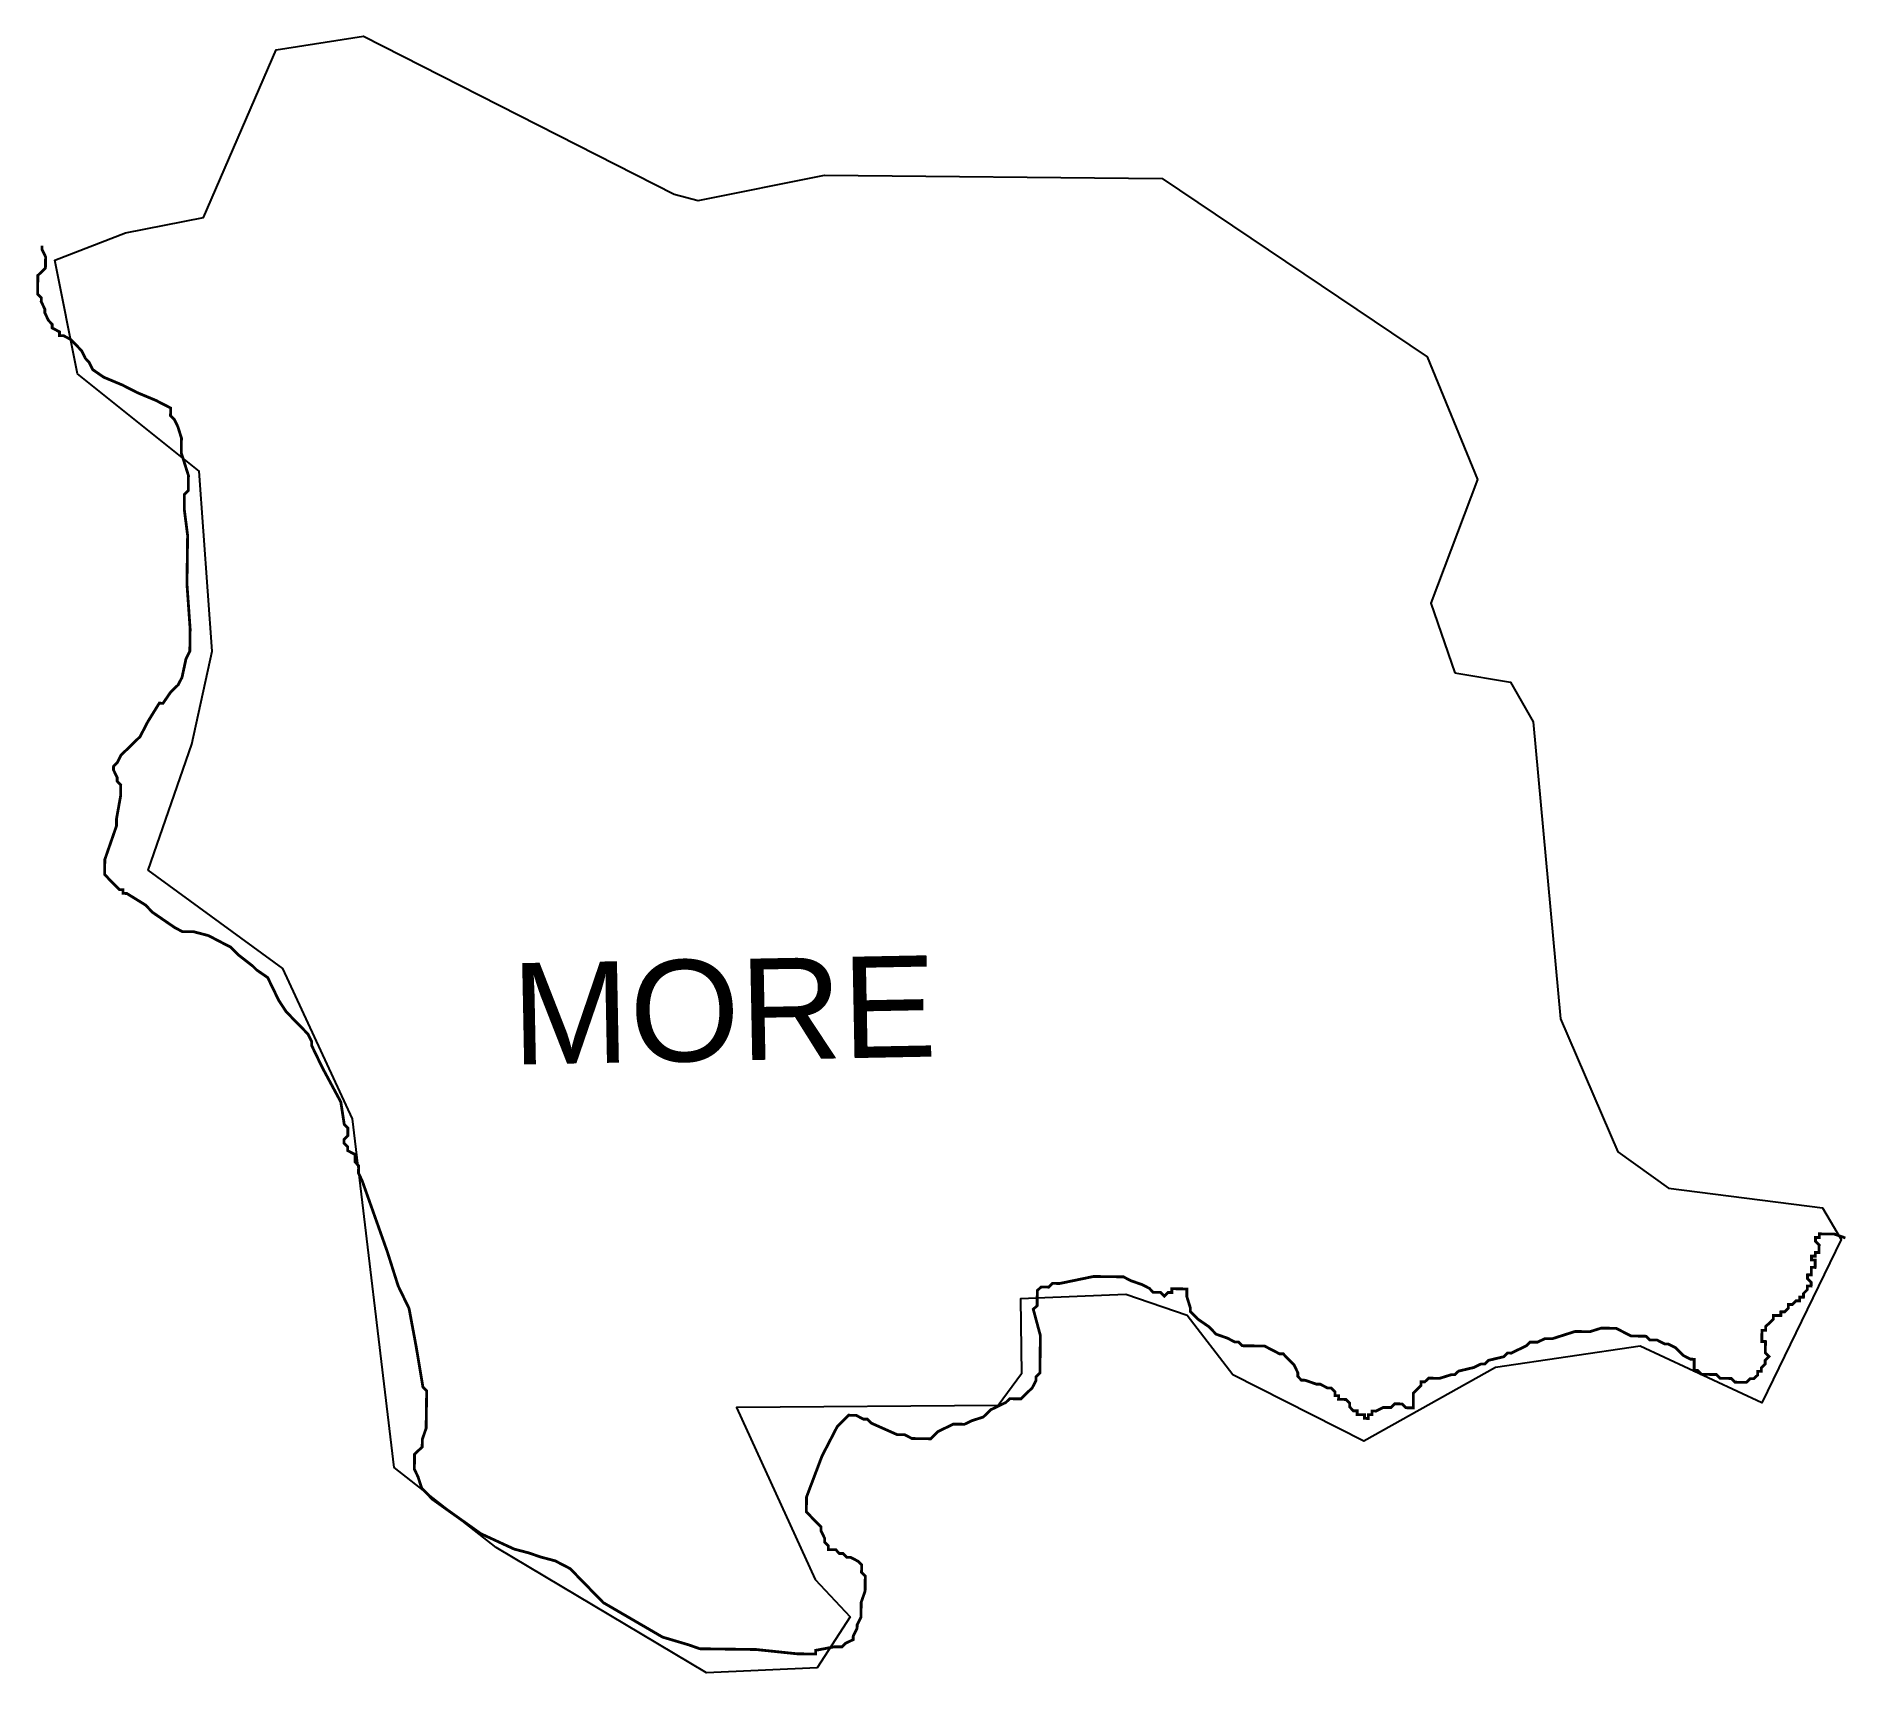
# Model space of a CAD drawing. Header units: metres. Extents: x 279598 to 281540, y 2029873 to 2031628.
import ezdxf

# ---------------------------------------------------------------- set-up
doc = ezdxf.new("R2010")
doc.units = ezdxf.units.M
for name, color, linetype in [('HIGH TIDE LINE', 6, 'Continuous'), ('village', 3, 'Continuous'), ('VILLAGE NAME', 250, 'Continuous')]:
    doc.layers.add(name, color=color, linetype=linetype)
doc.styles.get("Standard").update_dxf_attribs({"font": 'calibri.ttf'})

msp = doc.modelspace()

# ---------------------------------------------------------------- linework, layer by layer
at = {"layer": 'HIGH TIDE LINE', "lineweight": 0}
msp.add_lwpolyline([(281538.2, 2030339.5, 3.01, 3.01, 0), (281526.2, 2030343.7, 3.01, 3.01, 0), (281510.2, 2030343.9, 3.01, 3.01, 0), (281510.1, 2030339.9, 3.01, 3.01, 0), (281506.1, 2030340, 3.01, 3.01, 0), (281506.1, 2030336, 3.01, 3.01, 0), (281510, 2030331.9, 3.01, 3.01, 0), (281509.9, 2030323.9, 3.01, 3.01, 0), (281505.9, 2030323.9, 3.01, 3.01, 0), (281505.8, 2030319.9, 3.01, 3.01, 0), (281501.8, 2030320, 3.01, 3.01, 0), (281501.8, 2030316, 3.01, 3.01, 0), (281505.8, 2030315.9, 3.01, 3.01, 0), (281505.7, 2030307.9, 3.01, 3.01, 0), (281501.7, 2030308, 3.01, 3.01, 0), (281501.6, 2030299.9, 3.01, 3.01, 0), (281497.6, 2030300, 3.01, 3.01, 0), (281497.5, 2030296, 3.01, 3.01, 0), (281501.5, 2030291.9, 3.01, 3.01, 0), (281501.4, 2030287.9, 3.01, 3.01, 0), (281497.4, 2030288, 3.01, 3.01, 0), (281497.3, 2030284, 3.01, 3.01, 0), (281493.3, 2030280, 3.01, 3.01, 0), (281493.2, 2030276, 3.01, 3.01, 0), (281489.2, 2030276, 3.01, 3.01, 0), (281489.2, 2030272, 3.01, 3.01, 0), (281485.2, 2030272.1, 3.01, 3.01, 0), (281481.1, 2030268.1, 3.01, 3.01, 0), (281477.1, 2030268.2, 3.01, 3.01, 0), (281477, 2030264.2, 3.01, 3.01, 0), (281473, 2030260.2, 3.01, 3.01, 0), (281469, 2030260.3, 3.01, 3.01, 0), (281468.9, 2030256.3, 3.01, 3.01, 0), (281460.9, 2030256.4, 3.01, 3.01, 0), (281460.8, 2030252.4, 3.01, 3.01, 0), (281456.8, 2030248.4, 3.01, 3.01, 0), (281452.7, 2030244.5, 3.01, 3.01, 0), (281452.7, 2030240.4, 3.01, 3.01, 0), (281448.7, 2030240.5, 3.01, 3.01, 0), (281448.5, 2030228.5, 3.01, 3.01, 0), (281452.5, 2030228.4, 3.01, 3.01, 0), (281452.3, 2030216.4, 3.01, 3.01, 0), (281456.3, 2030212.3, 3.01, 3.01, 0), (281452.2, 2030208.4, 3.01, 3.01, 0), (281452.2, 2030204.4, 3.01, 3.01, 0), (281448.1, 2030200.4, 3.01, 3.01, 0), (281448.1, 2030196.4, 3.01, 3.01, 0), (281444.1, 2030196.5, 3.01, 3.01, 0), (281444, 2030192.4, 3.01, 3.01, 0), (281439.9, 2030188.5, 3.01, 3.01, 0), (281435.9, 2030188.5, 3.01, 3.01, 0), (281431.9, 2030184.6, 3.01, 3.01, 0), (281419.9, 2030184.8, 3.01, 3.01, 0), (281415.9, 2030188.8, 3.01, 3.01, 0), (281403.9, 2030189, 3.01, 3.01, 0), (281399.9, 2030193, 3.01, 3.01, 0), (281383.9, 2030193.3, 3.01, 3.01, 0), (281379.9, 2030197.3, 3.01, 3.01, 0), (281375.9, 2030197.4, 3.01, 3.01, 0), (281376.1, 2030209.4, 3.01, 3.01, 0), (281372.1, 2030209.5, 3.01, 3.01, 0), (281364.1, 2030213.6, 3.01, 3.01, 0), (281356.2, 2030221.7, 3.01, 3.01, 0), (281348.2, 2030225.8, 3.01, 3.01, 0), (281344.2, 2030225.9, 3.01, 3.01, 0), (281336.3, 2030230, 3.01, 3.01, 0), (281328.3, 2030230.1, 3.01, 3.01, 0), (281324.3, 2030234.1, 3.01, 3.01, 0), (281308.3, 2030234.4, 3.01, 3.01, 0), (281292.3, 2030242.6, 3.01, 3.01, 0), (281276.3, 2030242.8, 3.01, 3.01, 0), (281264.2, 2030239, 3.01, 3.01, 0), (281248.2, 2030239.2, 3.01, 3.01, 0), (281224, 2030231.5, 3.01, 3.01, 0), (281216, 2030231.6, 3.01, 3.01, 0), (281207.9, 2030227.7, 3.01, 3.01, 0), (281199.9, 2030227.8, 3.01, 3.01, 0), (281195.9, 2030223.8, 3.01, 3.01, 0), (281179.7, 2030216, 3.01, 3.01, 0), (281175.7, 2030216.1, 3.01, 3.01, 0), (281171.7, 2030212.1, 3.01, 3.01, 0), (281155.6, 2030208.3, 3.01, 3.01, 0), (281151.5, 2030204.4, 3.01, 3.01, 0), (281147.5, 2030204.4, 3.01, 3.01, 0), (281139.4, 2030200.5, 3.01, 3.01, 0), (281123.3, 2030196.7, 3.01, 3.01, 0), (281119.3, 2030192.8, 3.01, 3.01, 0), (281115.3, 2030192.8, 3.01, 3.01, 0), (281103.2, 2030189, 3.01, 3.01, 0), (281091.2, 2030189.1, 3.01, 3.01, 0), (281087.1, 2030185.2, 3.01, 3.01, 0), (281083.1, 2030185.2, 3.01, 3.01, 0), (281083, 2030181.2, 3.01, 3.01, 0), (281079, 2030177.3, 3.01, 3.01, 0), (281074.9, 2030173.3, 3.01, 3.01, 0), (281074.7, 2030157.3, 3.01, 3.01, 0), (281066.7, 2030157.4, 3.01, 3.01, 0), (281062.7, 2030161.5, 3.01, 3.01, 0), (281054.7, 2030161.6, 3.01, 3.01, 0), (281050.7, 2030157.6, 3.01, 3.01, 0), (281042.6, 2030157.7, 3.01, 3.01, 0), (281034.6, 2030153.8, 3.01, 3.01, 0), (281030.6, 2030153.9, 3.01, 3.01, 0), (281030.5, 2030149.9, 3.01, 3.01, 0), (281026.5, 2030149.9, 3.01, 3.01, 0), (281026.4, 2030145.9, 3.01, 3.01, 0), (281022.4, 2030146, 3.01, 3.01, 0), (281022.5, 2030150, 3.01, 3.01, 0), (281014.5, 2030150.1, 3.01, 3.01, 0), (281014.5, 2030154.1, 3.01, 3.01, 0), (281010.5, 2030154.1, 3.01, 3.01, 0), (281006.6, 2030158.2, 3.01, 3.01, 0), (281006.6, 2030162.2, 3.01, 3.01, 0), (281002.7, 2030166.3, 3.01, 3.01, 0), (280994.6, 2030166.4, 3.01, 3.01, 0), (280994.7, 2030170.4, 3.01, 3.01, 0), (280990.7, 2030170.4, 3.01, 3.01, 0), (280990.7, 2030174.5, 3.01, 3.01, 0), (280986.8, 2030178.5, 3.01, 3.01, 0), (280982.8, 2030178.6, 3.01, 3.01, 0), (280974.8, 2030182.7, 3.01, 3.01, 0), (280970.8, 2030182.7, 3.01, 3.01, 0), (280958.8, 2030186.9, 3.01, 3.01, 0), (280954.8, 2030187, 3.01, 3.01, 0), (280950.9, 2030191, 3.01, 3.01, 0), (280950.9, 2030195, 3.01, 3.01, 0), (280947, 2030203.1, 3.01, 3.01, 0), (280943.1, 2030207.2, 3.01, 3.01, 0), (280939.1, 2030211.2, 3.01, 3.01, 0), (280935.2, 2030215.3, 3.01, 3.01, 0), (280931.2, 2030215.3, 3.01, 3.01, 0), (280915.2, 2030223.6, 3.01, 3.01, 0), (280891.2, 2030223.9, 3.01, 3.01, 0), (280887.2, 2030228, 3.01, 3.01, 0), (280883.2, 2030228, 3.01, 3.01, 0), (280875.3, 2030232.1, 3.01, 3.01, 0), (280863.3, 2030236.3, 3.01, 3.01, 0), (280855.4, 2030244.4, 3.01, 3.01, 0), (280843.5, 2030252.6, 3.01, 3.01, 0), (280839.5, 2030256.7, 3.01, 3.01, 0), (280835.6, 2030260.7, 3.01, 3.01, 0), (280835.6, 2030264.7, 3.01, 3.01, 0), (280831.8, 2030276.8, 3.01, 3.01, 0), (280831.9, 2030284.8, 3.01, 3.01, 0), (280815.8, 2030285.1, 3.01, 3.01, 0), (280815.8, 2030281, 3.01, 3.01, 0), (280811.8, 2030281.1, 3.01, 3.01, 0), (280807.7, 2030277.1, 3.01, 3.01, 0), (280803.8, 2030281.2, 3.01, 3.01, 0), (280795.7, 2030281.3, 3.01, 3.01, 0), (280791.8, 2030285.4, 3.01, 3.01, 0), (280783.8, 2030289.5, 3.01, 3.01, 0), (280771.8, 2030293.7, 3.01, 3.01, 0), (280763.9, 2030297.8, 3.01, 3.01, 0), (280731.8, 2030298.2, 3.01, 3.01, 0), (280695.6, 2030290.7, 3.01, 3.01, 0), (280687.6, 2030290.8, 3.01, 3.01, 0), (280683.6, 2030286.8, 3.01, 3.01, 0), (280675.5, 2030286.9, 3.01, 3.01, 0), (280671.5, 2030283, 3.01, 3.01, 0), (280671.3, 2030266.9, 3.01, 3.01, 0), (280667.2, 2030263, 3.01, 3.01, 0), (280674.8, 2030234.8, 3.01, 3.01, 0), (280674.3, 2030194.7, 3.01, 3.01, 0), (280670.2, 2030190.8, 3.01, 3.01, 0), (280670.2, 2030186.8, 3.01, 3.01, 0), (280666.1, 2030178.8, 3.01, 3.01, 0), (280658, 2030170.9, 3.01, 3.01, 0), (280653.9, 2030166.9, 3.01, 3.01, 0), (280641.9, 2030167.1, 3.01, 3.01, 0), (280637.8, 2030163.1, 3.01, 3.01, 0), (280629.7, 2030159.2, 3.01, 3.01, 0), (280621.7, 2030155.3, 3.01, 3.01, 0), (280613.5, 2030147.4, 3.01, 3.01, 0), (280601.5, 2030143.6, 3.01, 3.01, 0), (280593.4, 2030139.7, 3.01, 3.01, 0), (280581.4, 2030139.8, 3.01, 3.01, 0), (280565.2, 2030132, 3.01, 3.01, 0), (280557.1, 2030124.1, 3.01, 3.01, 0), (280537.1, 2030124.4, 3.01, 3.01, 0), (280529.1, 2030128.5, 3.01, 3.01, 0), (280521.1, 2030128.6, 3.01, 3.01, 0), (280493.2, 2030141, 3.01, 3.01, 0), (280489.2, 2030145.1, 3.01, 3.01, 0), (280485.2, 2030145.1, 3.01, 3.01, 0), (280477.3, 2030149.2, 3.01, 3.01, 0), (280469.2, 2030149.4, 3.01, 3.01, 0), (280465.2, 2030145.4, 3.01, 3.01, 0), (280457.1, 2030137.5, 3.01, 3.01, 0), (280440.6, 2030105.6, 3.01, 3.01, 0), (280424, 2030061.7, 3.01, 3.01, 0), (280423.8, 2030045.7, 3.01, 3.01, 0), (280439.6, 2030029.5, 3.01, 3.01, 0), (280439.5, 2030025.5, 3.01, 3.01, 0), (280443.4, 2030017.4, 3.01, 3.01, 0), (280443.4, 2030013.4, 3.01, 3.01, 0), (280447.3, 2030009.3, 3.01, 3.01, 0), (280447.3, 2030005.3, 3.01, 3.01, 0), (280455.3, 2030005.2, 3.01, 3.01, 0), (280459.2, 2030001.1, 3.01, 3.01, 0), (280463.2, 2030001.1, 3.01, 3.01, 0), (280467.2, 2029997, 3.01, 3.01, 0), (280471.2, 2029997, 3.01, 3.01, 0), (280479.2, 2029992.8, 3.01, 3.01, 0), (280483.1, 2029988.8, 3.01, 3.01, 0), (280483, 2029980.8, 3.01, 3.01, 0), (280487, 2029976.7, 3.01, 3.01, 0), (280486.8, 2029960.7, 3.01, 3.01, 0), (280482.6, 2029948.7, 3.01, 3.01, 0), (280482.4, 2029932.7, 3.01, 3.01, 0), (280478.3, 2029924.7, 3.01, 3.01, 0), (280478.2, 2029920.7, 3.01, 3.01, 0), (280474.1, 2029912.7, 3.01, 3.01, 0), (280474, 2029908.7, 3.01, 3.01, 0), (280466, 2029904.8, 3.01, 3.01, 0), (280461.9, 2029900.9, 3.01, 3.01, 0), (280453.9, 2029901, 3.01, 3.01, 0), (280433.8, 2029897.2, 3.01, 3.01, 0), (280433.7, 2029893.2, 3.01, 3.01, 0), (280413.7, 2029893.5, 3.01, 3.01, 0), (280369.7, 2029898.1, 3.01, 3.01, 0), (280309.5, 2029898.9, 3.01, 3.01, 0), (280297.6, 2029903.1, 3.01, 3.01, 0), (280269.6, 2029911.4, 3.01, 3.01, 0), (280206, 2029948.4, 3.01, 3.01, 0), (280178.3, 2029976.8, 3.01, 3.01, 0), (280170.4, 2029984.9, 3.01, 3.01, 0), (280154.4, 2029993.2, 3.01, 3.01, 0), (280138.5, 2029997.4, 3.01, 3.01, 0), (280126.5, 2030001.6, 3.01, 3.01, 0), (280110.5, 2030005.8, 3.01, 3.01, 0), (280074.7, 2030022.3, 3.01, 3.01, 0), (280023, 2030059.1, 3.01, 3.01, 0), (280015.1, 2030067.2, 3.01, 3.01, 0), (280011.2, 2030071.3, 3.01, 3.01, 0), (280007.3, 2030083.4, 3.01, 3.01, 0), (280003.4, 2030091.4, 3.01, 3.01, 0), (280003.6, 2030107.5, 3.01, 3.01, 0), (280011.8, 2030115.4, 3.01, 3.01, 0), (280011.9, 2030123.4, 3.01, 3.01, 0), (280016, 2030135.4, 3.01, 3.01, 0), (280016.6, 2030175.5, 3.01, 3.01, 0), (280012.6, 2030179.5, 3.01, 3.01, 0), (280005.2, 2030223.7, 3.01, 3.01, 0), (279997.7, 2030263.9, 3.01, 3.01, 0), (279986, 2030288.1, 3.01, 3.01, 0), (279974.5, 2030324.4, 3.01, 3.01, 0), (279947.4, 2030400.9, 3.01, 3.01, 0), (279943.5, 2030409, 3.01, 3.01, 0), (279943.6, 2030417, 3.01, 3.01, 0), (279939.7, 2030421.1, 3.01, 3.01, 0), (279939.8, 2030429.1, 3.01, 3.01, 0), (279931.8, 2030433.2, 3.01, 3.01, 0), (279931.9, 2030437.2, 3.01, 3.01, 0), (279927.9, 2030441.3, 3.01, 3.01, 0), (279928, 2030445.3, 3.01, 3.01, 0), (279932, 2030449.2, 3.01, 3.01, 0), (279932.1, 2030457.3, 3.01, 3.01, 0), (279928.2, 2030461.3, 3.01, 3.01, 0), (279924.5, 2030485.4, 3.01, 3.01, 0), (279904.9, 2030521.8, 3.01, 3.01, 0), (279893.2, 2030546, 3.01, 3.01, 0), (279893.3, 2030550, 3.01, 3.01, 0), (279889.4, 2030558.1, 3.01, 3.01, 0), (279881.5, 2030566.2, 3.01, 3.01, 0), (279869.6, 2030578.4, 3.01, 3.01, 0), (279865.7, 2030582.5, 3.01, 3.01, 0), (279857.8, 2030594.6, 3.01, 3.01, 0), (279853.9, 2030602.7, 3.01, 3.01, 0), (279850, 2030610.7, 3.01, 3.01, 0), (279846.1, 2030618.8, 3.01, 3.01, 0), (279834.2, 2030627, 3.01, 3.01, 0), (279830.2, 2030631, 3.01, 3.01, 0), (279814.4, 2030643.3, 3.01, 3.01, 0), (279806.5, 2030651.4, 3.01, 3.01, 0), (279798.5, 2030655.5, 3.01, 3.01, 0), (279782.6, 2030663.8, 3.01, 3.01, 0), (279766.6, 2030668, 3.01, 3.01, 0), (279754.6, 2030668.1, 3.01, 3.01, 0), (279746.6, 2030672.3, 3.01, 3.01, 0), (279722.8, 2030688.6, 3.01, 3.01, 0), (279718.8, 2030692.7, 3.01, 3.01, 0), (279714.9, 2030696.7, 3.01, 3.01, 0), (279695, 2030709, 3.01, 3.01, 0), (279691, 2030709.1, 3.01, 3.01, 0), (279691, 2030713.1, 3.01, 3.01, 0), (279687, 2030713.1, 3.01, 3.01, 0), (279683.1, 2030717.2, 3.01, 3.01, 0), (279679.1, 2030721.3, 3.01, 3.01, 0), (279675.1, 2030725.3, 3.01, 3.01, 0), (279671.2, 2030729.4, 3.01, 3.01, 0), (279671.4, 2030745.4, 3.01, 3.01, 0), (279683.9, 2030781.4, 3.01, 3.01, 0), (279684, 2030789.4, 3.01, 3.01, 0), (279688.3, 2030813.4, 3.01, 3.01, 0), (279688.5, 2030825.4, 3.01, 3.01, 0), (279684.6, 2030829.5, 3.01, 3.01, 0), (279684.6, 2030833.5, 3.01, 3.01, 0), (279680.7, 2030841.5, 3.01, 3.01, 0), (279680.8, 2030845.6, 3.01, 3.01, 0), (279684.8, 2030849.5, 3.01, 3.01, 0), (279688.9, 2030857.5, 3.01, 3.01, 0), (279697.1, 2030865.4, 3.01, 3.01, 0), (279701.1, 2030869.3, 3.01, 3.01, 0), (279709.2, 2030877.2, 3.01, 3.01, 0), (279717.5, 2030893.2, 3.01, 3.01, 0), (279729.8, 2030913.1, 3.01, 3.01, 0), (279733.8, 2030913, 3.01, 3.01, 0), (279742, 2030924.9, 3.01, 3.01, 0), (279750.1, 2030932.8, 3.01, 3.01, 0), (279754.2, 2030940.8, 3.01, 3.01, 0), (279758.5, 2030960.8, 3.01, 3.01, 0), (279762.6, 2030968.8, 3.01, 3.01, 0), (279762.9, 2030992.8, 3.01, 3.01, 0), (279759.5, 2031041, 3.01, 3.01, 0), (279760.2, 2031093.1, 3.01, 3.01, 0), (279756.6, 2031121.2, 3.01, 3.01, 0), (279756.8, 2031137.2, 3.01, 3.01, 0), (279760.9, 2031141.2, 3.01, 3.01, 0), (279761.1, 2031157.2, 3.01, 3.01, 0), (279757.3, 2031169.3, 3.01, 3.01, 0), (279753.4, 2031181.4, 3.01, 3.01, 0), (279753.6, 2031197.4, 3.01, 3.01, 0), (279749.8, 2031209.5, 3.01, 3.01, 0), (279745.9, 2031217.6, 3.01, 3.01, 0), (279741.9, 2031221.6, 3.01, 3.01, 0), (279742, 2031229.7, 3.01, 3.01, 0), (279726.1, 2031237.9, 3.01, 3.01, 0), (279706.2, 2031246.2, 3.01, 3.01, 0), (279690.2, 2031254.4, 3.01, 3.01, 0), (279670.3, 2031262.7, 3.01, 3.01, 0), (279658.4, 2031270.9, 3.01, 3.01, 0), (279654.5, 2031278.9, 3.01, 3.01, 0), (279650.5, 2031283, 3.01, 3.01, 0), (279646.6, 2031291.1, 3.01, 3.01, 0), (279642.7, 2031295.1, 3.01, 3.01, 0), (279634.8, 2031303.3, 3.01, 3.01, 0), (279626.8, 2031307.4, 3.01, 3.01, 0), (279622.8, 2031307.4, 3.01, 3.01, 0), (279622.8, 2031311.4, 3.01, 3.01, 0), (279614.9, 2031315.6, 3.01, 3.01, 0), (279614.9, 2031319.6, 3.01, 3.01, 0), (279611, 2031323.6, 3.01, 3.01, 0), (279607.1, 2031331.7, 3.01, 3.01, 0), (279607.1, 2031335.7, 3.01, 3.01, 0), (279603.2, 2031343.8, 3.01, 3.01, 0), (279603.3, 2031347.8, 3.01, 3.01, 0), (279599.3, 2031351.9, 3.01, 3.01, 0), (279599.6, 2031371.9, 3.01, 3.01, 0), (279607.7, 2031379.8, 3.01, 3.01, 0), (279607.9, 2031391.8, 3.01, 3.01, 0), (279604, 2031399.9, 3.01, 3.01, 0), (279604, 2031403.9, 3.01, 3.01, 0)], format="xyseb", dxfattribs=at)
at = {"layer": 'village', "color": 3}
msp.add_polyline3d([(281119.2, 2030945.8, 0), (281179.1, 2030935.7, 0), (281203.2, 2030893.2, 0), (281232.5, 2030574.6, 0), (281294.1, 2030431.8, 0), (281348.4, 2030392.9, 0), (281513.7, 2030371.9, 0), (281533.7, 2030337.7, 0), (281448.5, 2030162.7, 0), (281318.2, 2030223.4, 0), (281163.1, 2030200.4, 0), (281021.8, 2030121.5, 0), (280881.1, 2030192.8, 0), (280832.1, 2030256.2, 0), (280766.3, 2030278.7, 0), (280653.4, 2030274.4, 0), (280654.5, 2030193.7, 0), (280629.5, 2030159.9, 0), (280348.8, 2030157.8, 0), (280433.1, 2029973.3, 0), (280470.7, 2029933.1, 0), (280435.5, 2029878.5, 0), (280316.8, 2029873.1, 0), (280091.2, 2030007.4, 0), (279981.9, 2030093.4, 0), (279937, 2030467.2, 0), (279862.3, 2030628.6, 0), (279717.9, 2030734.1, 0), (279764.9, 2030869.3, 0), (279786.5, 2030969, 0), (279772.5, 2031162.1, 0), (279642.1, 2031266.5, 0), (279617.8, 2031388.4, 0), (279693.7, 2031417.7, 0), (279777.3, 2031434, 0), (279855.1, 2031613.7, 0), (279948.9, 2031628.5, 0), (280282.1, 2031459.2, 0), (280307.6, 2031452.3, 0), (280443.1, 2031479.4, 0), (280805.6, 2031476, 0), (281089.7, 2031284.5, 0), (281143.6, 2031153, 0), (281093.5, 2031020.3, 0)], close=True, dxfattribs=at)

# ---------------------------------------------------------------- texts
at = {"layer": 'VILLAGE NAME', "insert": (280106.6, 2030634.1), "char_height": 108.748, "attachment_point": 1, "rotation": 1.1028}
msp.add_mtext_dynamic_manual_height_columns('{\\fArial|b0|i0|c0|p34;MORE}', width=726.929, gutter_width=543.7, heights=[0], dxfattribs=at)

doc.saveas('drawing.dxf')
